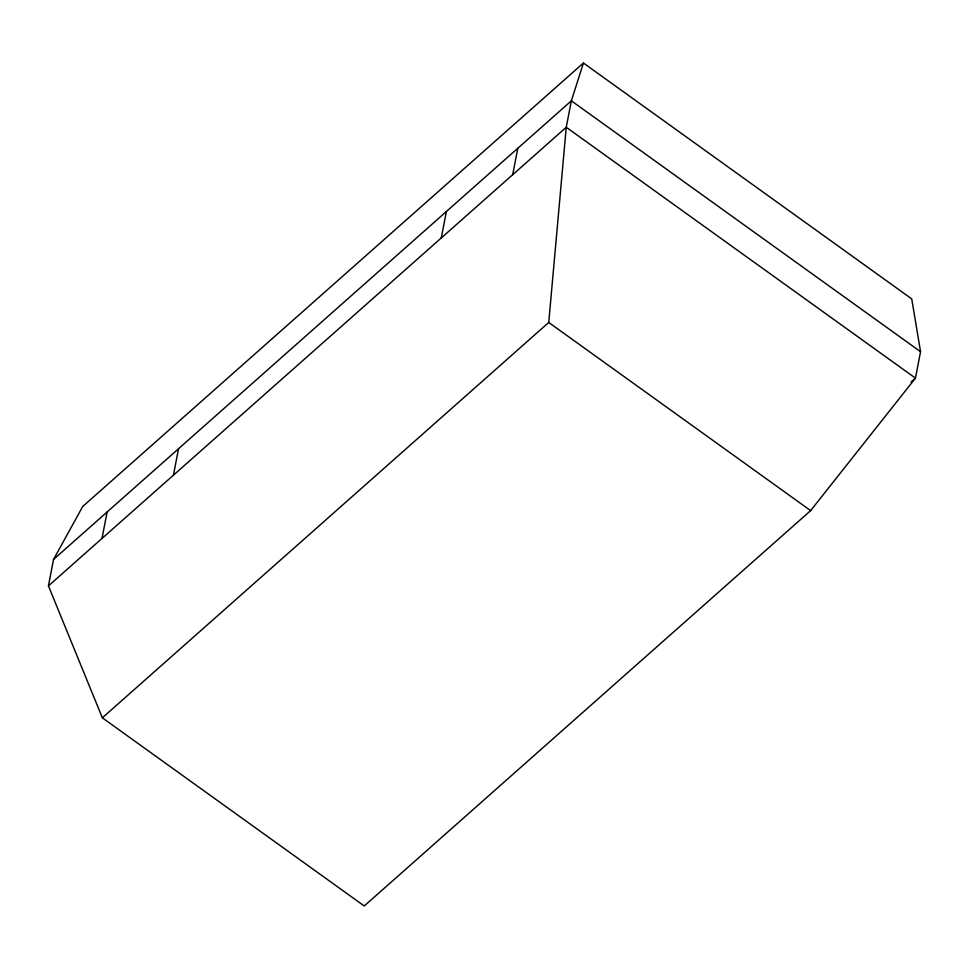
<?xml version="1.0" encoding="UTF-8"?>
<svg xmlns="http://www.w3.org/2000/svg" width="969" height="969" viewBox="0 0 969 969"><rect width="100%" height="100%" fill="white"/><g stroke="black" fill="none" stroke-linecap="round" stroke-linejoin="round"><path stroke-width="1.45" d="M102.351 717.823L548.745 322.459L566.259 127.266L571.359 100.824L583.435 63.021L911.732 298.888L920.55 351.699L915.463 378.14L810.641 510.615L364.247 905.979L102.351 717.823L48.45 585.882L53.537 559.44L82.716 506.496L583.435 63.021M102.011 538.437L107.111 512.007M173.439 475.185L178.526 448.744M441.27 237.962L446.37 211.521M512.698 174.711L517.785 148.269M53.537 559.44L571.359 100.824L920.55 351.699M48.45 585.882L566.259 127.266L915.463 378.14L910.993 382.101M548.745 322.459L810.641 510.615"/></g></svg>
